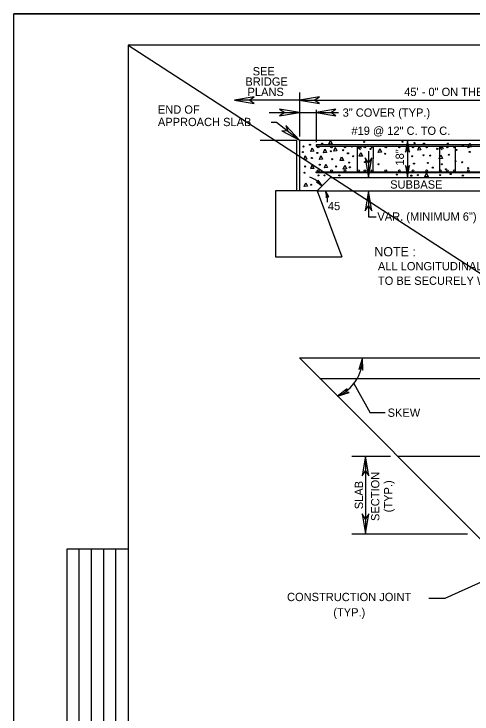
# Model space of a CAD drawing. Extents: x 212974.83 to 212977.76, y 620258.42 to 620260.25.
# Drawn here: x 212974.831 to 212975.445, y 620259.312 to 620260.25 of the extents above; entities that cross this region are included whole.
import ezdxf

# ---------------------------------------------------------------- set-up
doc = ezdxf.new("R2010")
doc.units = 0
for name, color, linetype in [('1', 7, 'Continuous'), ('10', 7, 'Continuous'), ('2', 7, 'Continuous'), ('3', 7, 'Continuous'), ('4', 7, 'Continuous'), ('41', 7, 'Continuous'), ('5', 7, 'Continuous'), ('60', 7, 'Continuous'), ('63', 7, 'Continuous')]:
    doc.layers.add(name, color=color, linetype=linetype)

msp = doc.modelspace()

# ---------------------------------------------------------------- linework, layer by layer
at = {"layer": '1'}
for p, q in [((212977.74209, 620260.25049), (212974.83055, 620260.25049)), ((212974.98381, 620260.20882), (212974.98381, 620258.45885)), ((212977.73376, 620260.20882), (212974.98381, 620260.20882)), ((212974.90179, 620259.19703), (212974.90179, 620259.53331)), ((212974.90179, 620259.53331), (212974.98381, 620259.53331)), ((212974.91819, 620259.19703), (212974.91819, 620259.53331)), ((212974.9346, 620259.19703), (212974.9346, 620259.53331)), ((212974.951, 620259.19703), (212974.951, 620259.53331)), ((212974.96741, 620259.19703), (212974.96741, 620259.53331))]:
    msp.add_line(p, q, dxfattribs=at)
for points in [[(212975.1264, 620260.13493), (212975.15298, 620260.13037), (212975.14614, 620260.13493), (212975.15298, 620260.13948)], [(212975.1264, 620260.13493), (212975.15298, 620260.13037), (212975.14614, 620260.13493), (212975.15298, 620260.13948)], [(212975.21393, 620260.13493), (212975.24051, 620260.13037), (212975.23368, 620260.13493), (212975.24051, 620260.13948)], [(212975.21376, 620260.11829), (212975.18717, 620260.12284), (212975.19401, 620260.11829), (212975.18717, 620260.11373)], [(212975.21376, 620260.11829), (212975.18717, 620260.12284), (212975.19401, 620260.11829), (212975.18717, 620260.11373)], [(212975.23598, 620260.11829), (212975.26256, 620260.11373), (212975.25572, 620260.11829), (212975.26256, 620260.12284)], [(212975.23598, 620260.11829), (212975.26256, 620260.11373), (212975.25572, 620260.11829), (212975.26256, 620260.12284)], [(212975.21376, 620260.08119), (212975.19557, 620260.10111), (212975.19817, 620260.09331), (212975.18998, 620260.09391)], [(212975.35867, 620260.08119), (212975.35594, 620260.06524), (212975.35867, 620260.06934), (212975.3614, 620260.06524)], [(212975.35867, 620260.08119), (212975.35594, 620260.06524), (212975.35867, 620260.06934), (212975.3614, 620260.06524)], [(212975.30651, 620260.03123), (212975.31107, 620260.05781), (212975.30651, 620260.05097), (212975.30195, 620260.05781)], [(212975.30651, 620260.03123), (212975.31107, 620260.05781), (212975.30651, 620260.05097), (212975.30195, 620260.05781)], [(212975.35867, 620260.03123), (212975.3614, 620260.04718), (212975.35867, 620260.04308), (212975.35594, 620260.04718)], [(212975.30651, 620260.01318), (212975.30195, 620259.9866), (212975.30651, 620259.99344), (212975.31107, 620259.9866)], [(212975.30651, 620260.01318), (212975.30195, 620259.9866), (212975.30651, 620259.99344), (212975.31107, 620259.9866)], [(212975.29848, 620259.78928), (212975.29344, 620259.7739), (212975.29675, 620259.77756), (212975.29885, 620259.7731)], [(212975.26506, 620259.73781), (212975.28036, 620259.74307), (212975.27545, 620259.7435), (212975.27773, 620259.74787)], [(212975.30253, 620259.65761), (212975.29798, 620259.63103), (212975.30253, 620259.63787), (212975.30709, 620259.63103)], [(212975.30253, 620259.55345), (212975.30709, 620259.58003), (212975.30253, 620259.57319), (212975.29798, 620259.58003)]]:
    msp.add_lwpolyline(points, close=True, dxfattribs=at)
at = {"layer": '10'}
for points in [[(212975.25527, 620260.08087), (212975.2575, 620260.07602), (212975.25319, 620260.07582), (212975.25522, 620260.08072)], [(212975.44237, 620260.07736), (212975.4446, 620260.07251), (212975.44029, 620260.07231), (212975.44232, 620260.07721)], [(212975.23089, 620260.07119), (212975.23312, 620260.06633), (212975.22882, 620260.06614), (212975.23085, 620260.07104)], [(212975.24804, 620260.06952), (212975.25027, 620260.06467), (212975.24596, 620260.06447), (212975.24799, 620260.06937)], [(212975.26191, 620260.0718), (212975.26414, 620260.06695), (212975.25983, 620260.06675), (212975.26186, 620260.07165)], [(212975.29604, 620260.06488), (212975.29827, 620260.06003), (212975.29396, 620260.05984), (212975.29599, 620260.06474)], [(212975.32155, 620260.06998), (212975.32377, 620260.06513), (212975.31947, 620260.06493), (212975.3215, 620260.06983)], [(212975.37465, 620260.073), (212975.37688, 620260.06815), (212975.37257, 620260.06795), (212975.3746, 620260.07285)], [(212975.22153, 620260.06053), (212975.22375, 620260.05568), (212975.21945, 620260.05548), (212975.22148, 620260.06038)], [(212975.24258, 620260.06053), (212975.24481, 620260.05568), (212975.2405, 620260.05548), (212975.24253, 620260.06038)], [(212975.27045, 620260.05889), (212975.27268, 620260.05404), (212975.26837, 620260.05384), (212975.2704, 620260.05874)], [(212975.40343, 620260.06152), (212975.40566, 620260.05666), (212975.40135, 620260.05647), (212975.40338, 620260.06137)], [(212975.23105, 620260.04827), (212975.23328, 620260.04342), (212975.22897, 620260.04322), (212975.231, 620260.04812)], [(212975.2494, 620260.04933), (212975.25163, 620260.04448), (212975.24732, 620260.04428), (212975.24935, 620260.04918)], [(212975.27466, 620260.04766), (212975.27688, 620260.04281), (212975.27258, 620260.04261), (212975.27461, 620260.04751)], [(212975.38415, 620260.03701), (212975.38637, 620260.03215), (212975.38207, 620260.03196), (212975.3841, 620260.03686)], [(212975.22238, 620260.02429), (212975.22461, 620260.01944), (212975.2203, 620260.01924), (212975.22233, 620260.02414)]]:
    msp.add_lwpolyline(points, dxfattribs=at)
for centre in [(212975.22792, 620260.07521), (212975.24416, 620260.07659), (212975.30059, 620260.07897), (212975.35226, 620260.07922), (212975.36823, 620260.07746), (212975.38099, 620260.07659), (212975.41306, 620260.07679), (212975.43326, 620260.07441), (212975.21836, 620260.06528), (212975.21921, 620260.07283), (212975.23778, 620260.06421), (212975.25584, 620260.06649), (212975.27248, 620260.06788), (212975.28396, 620260.07263), (212975.30931, 620260.06946), (212975.39881, 620260.06966), (212975.4247, 620260.06827), (212975.44228, 620260.06557), (212975.2305, 620260.05738), (212975.25763, 620260.0558), (212975.27889, 620260.06361), (212975.28594, 620260.05976), (212975.32891, 620260.06313), (212975.36512, 620260.05981), (212975.38027, 620260.06105), (212975.38931, 620260.06058), (212975.41426, 620260.06173), (212975.22155, 620260.046), (212975.24097, 620260.04843), (212975.26312, 620260.046), (212975.28041, 620260.05131), (212975.30175, 620260.05189), (212975.32, 620260.04907), (212975.3675, 620260.0499), (212975.38613, 620260.05081), (212975.40505, 620260.04906), (212975.42321, 620260.05303), (212975.4323, 620260.05175), (212975.2206, 620260.03758), (212975.28139, 620260.04491), (212975.37762, 620260.03818), (212975.39276, 620260.04445), (212975.41029, 620260.04234), (212975.44015, 620260.04377), (212975.23921, 620260.03402), (212975.24753, 620260.03402), (212975.26728, 620260.03406), (212975.34435, 620260.03521), (212975.36397, 620260.0337), (212975.3728, 620260.03446), (212975.40274, 620260.03446), (212975.41673, 620260.03584), (212975.43307, 620260.0337), (212975.22931, 620260.02154)]:
    msp.add_circle(centre, 0.000694, dxfattribs=at)
at = {"layer": '2'}
for points in [[(212975.24435, 620260.02025), (212975.23871, 620260.02774), (212975.23921, 620260.02504), (212975.23654, 620260.02534), (212975.24435, 620260.02025), (212975.24389, 620260.02065), (212975.23882, 620260.02747), (212975.23932, 620260.02491), (212975.2369, 620260.02517), (212975.24363, 620260.02086), (212975.24344, 620260.0211), (212975.23906, 620260.02692), (212975.23936, 620260.02488), (212975.2373, 620260.02509), (212975.24333, 620260.0212), (212975.24308, 620260.02137), (212975.23927, 620260.02647), (212975.23942, 620260.02485), (212975.23774, 620260.02487), (212975.24242, 620260.02198), (212975.24204, 620260.02234), (212975.23945, 620260.02598), (212975.23951, 620260.0248), (212975.23821, 620260.02475), (212975.24201, 620260.02243), (212975.24167, 620260.02279), (212975.23964, 620260.02545), (212975.23967, 620260.02455), (212975.23873, 620260.02456), (212975.24132, 620260.02308), (212975.24101, 620260.02343), (212975.23982, 620260.02506), (212975.23975, 620260.02451), (212975.23902, 620260.02452), (212975.2408, 620260.02356), (212975.24006, 620260.02466), (212975.23996, 620260.02428), (212975.2393, 620260.02441), (212975.24053, 620260.02375), (212975.24005, 620260.02448), (212975.24012, 620260.02403), (212975.23971, 620260.02419), (212975.24019, 620260.0241), (212975.24006, 620260.02428)], [(212975.24856, 620260.01331), (212975.24995, 620260.00403), (212975.2508, 620260.00664), (212975.25301, 620260.00511), (212975.24856, 620260.01331), (212975.24877, 620260.01273), (212975.24998, 620260.00432), (212975.25076, 620260.00682), (212975.25277, 620260.00543), (212975.2489, 620260.01243), (212975.24895, 620260.01212), (212975.25003, 620260.00493), (212975.25074, 620260.00686), (212975.25246, 620260.00569), (212975.249, 620260.01199), (212975.24914, 620260.01171), (212975.25007, 620260.00542), (212975.2507, 620260.00692), (212975.25217, 620260.0061), (212975.24943, 620260.01087), (212975.24959, 620260.01037), (212975.25014, 620260.00593), (212975.25065, 620260.007), (212975.25181, 620260.00642), (212975.24958, 620260.01027), (212975.24971, 620260.00979), (212975.25022, 620260.00649), (212975.25063, 620260.00729), (212975.25145, 620260.00684), (212975.24988, 620260.00937), (212975.24998, 620260.00892), (212975.25025, 620260.00692), (212975.25057, 620260.00737), (212975.25121, 620260.00702), (212975.2501, 620260.0087), (212975.25022, 620260.00738), (212975.2505, 620260.00767), (212975.25102, 620260.00725), (212975.25025, 620260.00841), (212975.25032, 620260.00754), (212975.25047, 620260.00797), (212975.25076, 620260.00763), (212975.25038, 620260.00793), (212975.25041, 620260.00772)]]:
    msp.add_lwpolyline(points, dxfattribs=at)
at = {"layer": '3'}
for p in [(212975.28697, 620259.75496), (212975.32895, 620259.7155)]:
    msp.add_line(p, (212975.3086, 620259.7155), dxfattribs=at)
msp.add_lwpolyline([(212975.60166, 620259.55345), (212975.40873, 620259.46682), (212975.38746, 620259.46682)], dxfattribs=at)
msp.add_arc((212975.24264, 620259.78895), 0.05584, 293.6686, 0.34119, dxfattribs=at)
at = {"layer": '4'}
for p, q in [((212975.29182, 620260.07345), (212975.31267, 620260.07345)), ((212975.29182, 620260.03897), (212975.29182, 620260.07345)), ((212975.29216, 620260.07144), (212975.29572, 620260.0686)), ((212975.29383, 620260.07311), (212975.29718, 620260.07042)), ((212975.31267, 620260.07345), (212975.31229, 620260.03897)), ((212975.40164, 620260.07345), (212975.40164, 620260.03897)), ((212975.40164, 620260.07345), (212975.42281, 620260.07345)), ((212975.40199, 620260.07144), (212975.40554, 620260.0686)), ((212975.40365, 620260.07311), (212975.40721, 620260.07026)), ((212975.42281, 620260.07345), (212975.42281, 620260.03897)), ((212975.29182, 620260.03897), (212975.31229, 620260.03897)), ((212975.40164, 620260.03897), (212975.42281, 620260.03897))]:
    msp.add_line(p, q, dxfattribs=at)
for centre in [(212975.23883, 620260.07227), (212975.23883, 620260.07227), (212975.25688, 620260.07227), (212975.25688, 620260.07227), (212975.27494, 620260.07227), (212975.27494, 620260.07227), (212975.29299, 620260.07227), (212975.29299, 620260.07227), (212975.30165, 620260.07227), (212975.30165, 620260.07227), (212975.31148, 620260.07227), (212975.31148, 620260.07227), (212975.32958, 620260.07227), (212975.32958, 620260.07227), (212975.34789, 620260.07227), (212975.34789, 620260.07227), (212975.3662, 620260.07227), (212975.3662, 620260.07227), (212975.38451, 620260.07227), (212975.38451, 620260.07227), (212975.40282, 620260.07227), (212975.40282, 620260.07227), (212975.41223, 620260.07227), (212975.41223, 620260.07227), (212975.42163, 620260.07227), (212975.42163, 620260.07227), (212975.44044, 620260.07227), (212975.44044, 620260.07227), (212975.23883, 620260.04014), (212975.23883, 620260.04014), (212975.25688, 620260.04014), (212975.25688, 620260.04014), (212975.27494, 620260.04014), (212975.27494, 620260.04014), (212975.29299, 620260.04014), (212975.29299, 620260.04014), (212975.30165, 620260.04014), (212975.30165, 620260.04014), (212975.31148, 620260.04014), (212975.31148, 620260.04014), (212975.32958, 620260.04014), (212975.32958, 620260.04014), (212975.34789, 620260.04014), (212975.34789, 620260.04014), (212975.3662, 620260.04014), (212975.3662, 620260.04014), (212975.38451, 620260.04014), (212975.38451, 620260.04014), (212975.40282, 620260.04014), (212975.40282, 620260.04014), (212975.41223, 620260.04014), (212975.41223, 620260.04014), (212975.42163, 620260.04014), (212975.42163, 620260.04014), (212975.44044, 620260.04014), (212975.44044, 620260.04014)]:
    msp.add_circle(centre, 0.00118, dxfattribs=at)
at = {"layer": '41'}
msp.add_lwpolyline([(212974.83055, 620260.25049), (212977.76493, 620260.25049), (212977.76493, 620258.41717), (212974.83055, 620258.41717)], close=True, dxfattribs=at)
at = {"layer": '5'}
for p, q in [((212974.98381, 620260.20882), (212977.23377, 620258.75051)), ((212975.21376, 620260.14527), (212975.21376, 620260.08607)), ((212975.21376, 620260.13493), (212975.1264, 620260.13493)), ((212975.21393, 620260.13493), (212976.03166, 620260.13493)), ((212975.23598, 620260.12219), (212975.23598, 620260.07871)), ((212975.17317, 620260.11829), (212975.21376, 620260.11829)), ((212975.21376, 620260.11829), (212975.23598, 620260.11829)), ((212975.23598, 620260.11829), (212975.26615, 620260.11829)), ((212975.17578, 620260.10523), (212975.18285, 620260.10523)), ((212975.18285, 620260.10523), (212975.21376, 620260.08119)), ((212975.16109, 620260.08119), (212975.20959, 620260.08119)), ((212975.20959, 620260.08119), (212975.20959, 620260.01318)), ((212975.21376, 620260.08119), (212975.21376, 620260.01318)), ((212975.21376, 620260.08119), (212976.02888, 620260.08119)), ((212975.35867, 620260.08119), (212975.35867, 620260.03123)), ((212975.30651, 620260.06653), (212975.30651, 620260.03123)), ((212975.25539, 620260.03123), (212975.23735, 620260.01319)), ((212975.25539, 620260.03123), (212976.17513, 620260.03122)), ((212975.23735, 620260.01319), (212975.18183, 620260.01319)), ((212975.18183, 620260.01319), (212975.18183, 620259.92483)), ((212975.23735, 620260.01319), (212975.27065, 620259.92483)), ((212975.23735, 620260.01318), (212975.56066, 620260.01318)), ((212975.30651, 620260.01318), (212975.30651, 620259.97865)), ((212975.30651, 620259.97865), (212975.31664, 620259.97865)), ((212975.18183, 620259.92483), (212975.27065, 620259.92483)), ((212975.21375, 620259.78928), (212976.17513, 620259.78928)), ((212975.21376, 620259.78928), (212975.65791, 620259.34512)), ((212975.24126, 620259.76178), (212976.17513, 620259.76178)), ((212975.28405, 620259.65761), (212975.3358, 620259.65761)), ((212975.34542, 620259.65761), (212976.17513, 620259.65761)), ((212975.43605, 620259.5672), (212975.43583, 620259.5672)), ((212975.28405, 620259.55345), (212975.4393, 620259.55345))]:
    msp.add_line(p, q, dxfattribs=at)
for centre, radius, start, end in [((212975.21787, 620260.00161), 0.03163, 45.71425, 72.07937), ((212975.22509, 620260.00094), 0.02641, 353.72455, 15.12572)]:
    msp.add_arc(centre, radius, start, end, dxfattribs=at)
at = {"layer": '60'}
for points in [[(212976.02291, 620260.07492), (212975.23598, 620260.07492), (212975.23598, 620260.07345), (212976.02291, 620260.07345)], [(212975.23598, 620260.03897), (212976.02291, 620260.03897), (212976.02291, 620260.0375), (212975.23598, 620260.0375)]]:
    msp.add_lwpolyline(points, close=True, dxfattribs=at)
at = {"layer": '63'}
msp.add_line((212975.30253, 620259.65761), (212975.30253, 620259.55345), dxfattribs=at)

# ---------------------------------------------------------------- texts
at = {"layer": '3'}
for s, height, p in [('SKEW', 0.011111, (212975.33215, 620259.71033)), ('CONSTRUCTION JOINT', 0.0111109, (212975.19709, 620259.46318)), ('(TYP.)', 0.011111, (212975.2592, 620259.44259))]:
    msp.add_text(s, height=height, dxfattribs=at).set_placement(p)
for s, p in [('SECTION', (212975.32104, 620259.57057)), ('(TYP.)', (212975.33835, 620259.58223)), ('SLAB', (212975.29911, 620259.5864))]:
    msp.add_text(s, height=0.011111, rotation=90, dxfattribs=at).set_placement(p)
at = {"layer": '5'}
for s, height, p in [('SEE ', 0.011111, (212975.15095, 620260.16817)), ('BRIDGE', 0.011111, (212975.14119, 620260.15433)), ('PLANS', 0.011111, (212975.14406, 620260.14048)), ('45\' - 0" ON THE SHORT SIDE OF THE BRIDGE APPROACH SLAB', 0.0111109, (212975.35436, 620260.14048)), ('END OF', 0.011111, (212975.02373, 620260.1168)), ('3" COVER (TYP.)', 0.0111109, (212975.27171, 620260.11273)), ('APPROACH SLAB', 0.0111109, (212975.02373, 620260.10014)), ('#19 @ 12" C. TO C.', 0.0111109, (212975.28352, 620260.0884)), ('SUBBASE', 0.011111, (212975.33557, 620260.01635)), ('45', 0.011111, (212975.25191, 620259.98749)), ('VAR. (MINIMUM 6") ', 0.0111109, (212975.31835, 620259.97334)), ('NOTE :', 0.0125, (212975.31427, 620259.9255)), ('ALL LONGITUDINAL AND TRANSVERSE REINFORCEMENT STEEL', 0.0111109, (212975.31912, 620259.90674)), ('TO BE SECURELY WIRED TOGETHER.', 0.0111109, (212975.31912, 620259.8873))]:
    msp.add_text(s, height=height, dxfattribs=at).set_placement(p)
msp.add_text('18"', height=0.011111, rotation=90, dxfattribs=at).set_placement((212975.35392, 620260.04724))

doc.saveas('drawing.dxf')
